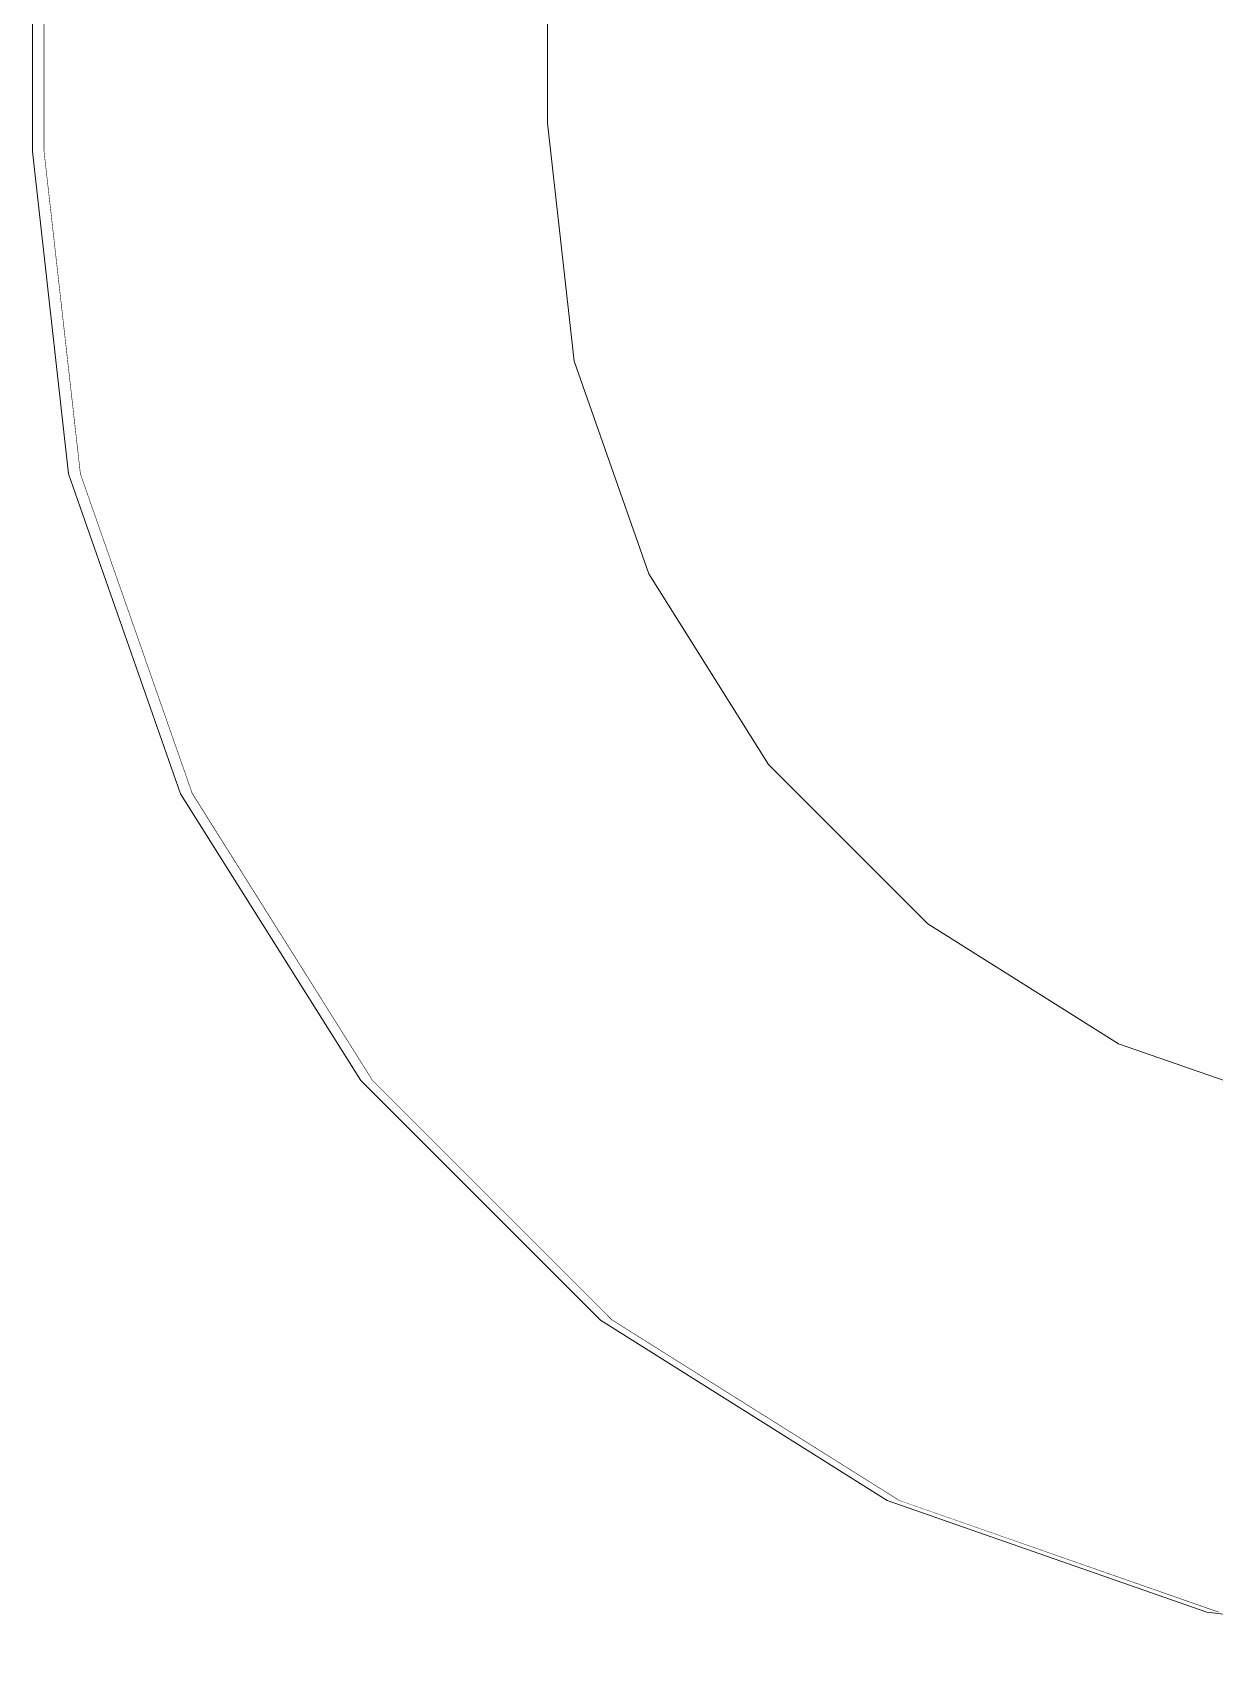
# Model space of a CAD drawing. Header units: millimetres. Extents: x -46169 to 135069, y -86316 to 18123.
# Drawn here: x 115689.5 to 115736.4, y -80690.2 to -80626 of the extents above; entities that cross this region are included whole.
import ezdxf

# ---------------------------------------------------------------- set-up
doc = ezdxf.new("R2010")
doc.units = ezdxf.units.MM
doc.header["$MEASUREMENT"] = 0
doc.linetypes.add('Wipeout_Contour', pattern=[1000, 0, -1000])
doc.layers.add('New_A-35-M_FFE_Sanitary', color=7, linetype='Continuous')
doc.layers.add('New_A-35-M_FFE_Sanitary_Pen_No__74', color=7, linetype='Continuous', lineweight=20, true_color=0x606060)

# ---------------------------------------------------------------- blocks, each defined once
blk = doc.blocks.new('Section Elem_150_3', base_point=(188935.419, -81480.184))
at = {"color": 254, "linetype": 'Wipeout_Contour', "lineweight": 0, "ltscale": 563491.868527}
blk.add_wipeout([(115689.941, -80129.623), (115689.941, -80630.746), (115690.062, -80630.739), (115690.062, -80129.63)], dxfattribs=at).dxf.layer = 'New_A-35-M_FFE_Sanitary'
at = {"color": 254, "linetype": 'Wipeout_Contour', "lineweight": 0, "ltscale": 563492.759608}
blk.add_wipeout([(115690.062, -80129.63), (115690.062, -80630.739), (115690.483, -80630.715), (115690.483, -80129.653)], dxfattribs=at).dxf.layer = 'New_A-35-M_FFE_Sanitary'
at = {"color": 254, "linetype": 'Wipeout_Contour', "lineweight": 0, "ltscale": 563494.615444}
blk.add_wipeout([(115690.483, -80129.653), (115690.483, -80630.715), (115691.192, -80630.676), (115691.192, -80129.693)], dxfattribs=at).dxf.layer = 'New_A-35-M_FFE_Sanitary'
at = {"color": 254, "linetype": 'Wipeout_Contour', "lineweight": 0, "ltscale": 563497.379651}
blk.add_wipeout([(115691.192, -80129.693), (115691.192, -80630.676), (115692.166, -80630.621), (115692.166, -80129.748)], dxfattribs=at).dxf.layer = 'New_A-35-M_FFE_Sanitary'
at = {"color": 254, "linetype": 'Wipeout_Contour', "lineweight": 0, "ltscale": 563500.968243}
blk.add_wipeout([(115692.166, -80630.621), (115693.377, -80630.553), (115693.377, -80129.816), (115692.166, -80129.748)], dxfattribs=at).dxf.layer = 'New_A-35-M_FFE_Sanitary'
at = {"color": 254, "linetype": 'Wipeout_Contour', "lineweight": 0, "ltscale": 564080.72079}
blk.add_wipeout([(115689.941, -80630.746), (115691.383, -80643.549), (115691.502, -80643.522), (115690.062, -80630.739)], dxfattribs=at).dxf.layer = 'New_A-35-M_FFE_Sanitary'
at = {"color": 254, "linetype": 'Wipeout_Contour', "lineweight": 0, "ltscale": 563505.272198}
blk.add_wipeout([(115693.377, -80129.816), (115693.377, -80630.553), (115694.787, -80630.474), (115694.787, -80129.895)], dxfattribs=at).dxf.layer = 'New_A-35-M_FFE_Sanitary'
at = {"color": 254, "linetype": 'Wipeout_Contour', "lineweight": 0, "ltscale": 564081.511176}
blk.add_wipeout([(115690.062, -80630.739), (115691.502, -80643.522), (115691.916, -80643.428), (115690.483, -80630.715)], dxfattribs=at).dxf.layer = 'New_A-35-M_FFE_Sanitary'
at = {"layer": 'New_A-35-M_FFE_Sanitary_Pen_No__74', "linetype": 'Continuous'}
blk.add_line((115689.941, -80129.623), (115689.941, -80630.746), dxfattribs=at)
at = {"color": 254, "linetype": 'Wipeout_Contour', "lineweight": 0, "ltscale": 563510.160742}
blk.add_wipeout([(115694.787, -80129.895), (115694.787, -80630.474), (115696.353, -80630.386), (115696.353, -80129.983)], dxfattribs=at).dxf.layer = 'New_A-35-M_FFE_Sanitary'
at = {"color": 254, "linetype": 'Wipeout_Contour', "lineweight": 0, "ltscale": 564083.162956}
blk.add_wipeout([(115690.483, -80630.715), (115691.916, -80643.428), (115692.611, -80643.269), (115691.192, -80630.676)], dxfattribs=at).dxf.layer = 'New_A-35-M_FFE_Sanitary'
at = {"color": 254, "linetype": 'Wipeout_Contour', "lineweight": 0, "ltscale": 563515.485347}
blk.add_wipeout([(115696.353, -80129.983), (115696.353, -80630.386), (115698.029, -80630.292), (115698.029, -80130.077)], dxfattribs=at).dxf.layer = 'New_A-35-M_FFE_Sanitary'
at = {"color": 254, "linetype": 'Wipeout_Contour', "lineweight": 0, "ltscale": 564085.625633}
blk.add_wipeout([(115691.192, -80630.676), (115692.611, -80643.269), (115693.567, -80643.051), (115692.166, -80630.621)], dxfattribs=at).dxf.layer = 'New_A-35-M_FFE_Sanitary'
at = {"color": 254, "linetype": 'Wipeout_Contour', "lineweight": 0, "ltscale": 563521.084232}
blk.add_wipeout([(115698.029, -80130.077), (115698.029, -80630.292), (115699.762, -80630.194), (115699.762, -80130.175)], dxfattribs=at).dxf.layer = 'New_A-35-M_FFE_Sanitary'
at = {"color": 254, "linetype": 'Wipeout_Contour', "lineweight": 0, "ltscale": 564088.824198}
blk.add_wipeout([(115692.166, -80630.621), (115693.567, -80643.051), (115694.755, -80642.779), (115693.377, -80630.553)], dxfattribs=at).dxf.layer = 'New_A-35-M_FFE_Sanitary'
at = {"color": 254, "linetype": 'Wipeout_Contour', "lineweight": 0, "ltscale": 564119.501283}
blk.add_wipeout([(115691.383, -80643.549), (115695.825, -80656.244), (115695.935, -80656.191), (115691.502, -80643.522)], dxfattribs=at).dxf.layer = 'New_A-35-M_FFE_Sanitary'
at = {"color": 254, "linetype": 'Wipeout_Contour', "lineweight": 0, "ltscale": 563526.787283}
blk.add_wipeout([(115699.762, -80130.175), (115699.762, -80630.194), (115701.501, -80630.097), (115701.501, -80130.272)], dxfattribs=at).dxf.layer = 'New_A-35-M_FFE_Sanitary'
at = {"color": 254, "linetype": 'Wipeout_Contour', "lineweight": 0, "ltscale": 564092.661349}
blk.add_wipeout([(115693.377, -80630.553), (115694.755, -80642.779), (115696.138, -80642.464), (115694.787, -80630.474)], dxfattribs=at).dxf.layer = 'New_A-35-M_FFE_Sanitary'
at = {"color": 254, "linetype": 'Wipeout_Contour', "lineweight": 0, "ltscale": 564120.129938}
blk.add_wipeout([(115691.502, -80643.522), (115695.935, -80656.191), (115696.317, -80656.007), (115691.916, -80643.428)], dxfattribs=at).dxf.layer = 'New_A-35-M_FFE_Sanitary'
at = {"layer": 'New_A-35-M_FFE_Sanitary_Pen_No__74', "linetype": 'Continuous'}
blk.add_line((115689.941, -80630.746), (115691.383, -80643.549), dxfattribs=at)
at = {"color": 254, "linetype": 'Wipeout_Contour', "lineweight": 0, "ltscale": 563532.421213}
blk.add_wipeout([(115701.501, -80130.272), (115701.501, -80630.097), (115703.193, -80630.002), (115703.193, -80130.367)], dxfattribs=at).dxf.layer = 'New_A-35-M_FFE_Sanitary'
at = {"color": 254, "linetype": 'Wipeout_Contour', "lineweight": 0, "ltscale": 564097.020431}
blk.add_wipeout([(115694.787, -80630.474), (115696.138, -80642.464), (115697.675, -80642.113), (115696.353, -80630.386)], dxfattribs=at).dxf.layer = 'New_A-35-M_FFE_Sanitary'
at = {"color": 254, "linetype": 'Wipeout_Contour', "lineweight": 0, "ltscale": 564121.446988}
blk.add_wipeout([(115691.916, -80643.428), (115696.317, -80656.007), (115696.96, -80655.697), (115692.611, -80643.269)], dxfattribs=at).dxf.layer = 'New_A-35-M_FFE_Sanitary'
at = {"color": 254, "linetype": 'Wipeout_Contour', "lineweight": 0, "ltscale": 563537.814837}
blk.add_wipeout([(115703.193, -80130.367), (115703.193, -80630.002), (115704.785, -80629.912), (115704.785, -80130.457)], dxfattribs=at).dxf.layer = 'New_A-35-M_FFE_Sanitary'
at = {"color": 254, "linetype": 'Wipeout_Contour', "lineweight": 0, "ltscale": 564101.768961}
blk.add_wipeout([(115696.353, -80630.386), (115697.675, -80642.113), (115699.319, -80641.737), (115698.029, -80630.292)], dxfattribs=at).dxf.layer = 'New_A-35-M_FFE_Sanitary'
at = {"color": 254, "linetype": 'Wipeout_Contour', "lineweight": 0, "ltscale": 564123.412243}
blk.add_wipeout([(115692.611, -80643.269), (115696.96, -80655.697), (115697.844, -80655.272), (115693.567, -80643.051)], dxfattribs=at).dxf.layer = 'New_A-35-M_FFE_Sanitary'
at = {"color": 254, "linetype": 'Wipeout_Contour', "lineweight": 0, "ltscale": 564166.02683}
blk.add_wipeout([(115695.825, -80656.244), (115702.981, -80667.632), (115703.076, -80667.556), (115695.935, -80656.191)], dxfattribs=at).dxf.layer = 'New_A-35-M_FFE_Sanitary'
at = {"color": 254, "linetype": 'Wipeout_Contour', "lineweight": 0, "ltscale": 563542.804269}
blk.add_wipeout([(115704.785, -80130.457), (115704.785, -80629.912), (115706.231, -80629.831), (115706.231, -80130.538)], dxfattribs=at).dxf.layer = 'New_A-35-M_FFE_Sanitary'
at = {"color": 254, "linetype": 'Wipeout_Contour', "lineweight": 0, "ltscale": 564106.762648}
blk.add_wipeout([(115698.029, -80630.292), (115699.319, -80641.737), (115701.02, -80641.349), (115699.762, -80630.194)], dxfattribs=at).dxf.layer = 'New_A-35-M_FFE_Sanitary'
at = {"color": 254, "linetype": 'Wipeout_Contour', "lineweight": 0, "ltscale": 564125.96585}
blk.add_wipeout([(115693.567, -80643.051), (115697.844, -80655.272), (115698.941, -80654.743), (115694.755, -80642.779)], dxfattribs=at).dxf.layer = 'New_A-35-M_FFE_Sanitary'
at = {"color": 254, "linetype": 'Wipeout_Contour', "lineweight": 0, "ltscale": 564166.44317}
blk.add_wipeout([(115695.935, -80656.191), (115703.076, -80667.556), (115703.408, -80667.291), (115696.317, -80656.007)], dxfattribs=at).dxf.layer = 'New_A-35-M_FFE_Sanitary'
at = {"color": 254, "linetype": 'Wipeout_Contour', "lineweight": 0, "ltscale": 563547.237899}
blk.add_wipeout([(115706.231, -80130.538), (115706.231, -80629.831), (115707.485, -80629.761), (115707.485, -80130.608)], dxfattribs=at).dxf.layer = 'New_A-35-M_FFE_Sanitary'
at = {"color": 254, "linetype": 'Wipeout_Contour', "lineweight": 0, "ltscale": 564111.849772}
blk.add_wipeout([(115699.762, -80630.194), (115701.02, -80641.349), (115702.726, -80640.96), (115701.501, -80630.097)], dxfattribs=at).dxf.layer = 'New_A-35-M_FFE_Sanitary'
at = {"color": 254, "linetype": 'Wipeout_Contour', "lineweight": 0, "ltscale": 564129.030107}
blk.add_wipeout([(115694.755, -80642.779), (115698.941, -80654.743), (115700.22, -80654.127), (115696.138, -80642.464)], dxfattribs=at).dxf.layer = 'New_A-35-M_FFE_Sanitary'
at = {"color": 254, "linetype": 'Wipeout_Contour', "lineweight": 0, "ltscale": 564167.318569}
blk.add_wipeout([(115696.317, -80656.007), (115703.408, -80667.291), (115703.965, -80666.846), (115696.96, -80655.697)], dxfattribs=at).dxf.layer = 'New_A-35-M_FFE_Sanitary'
at = {"color": 254, "linetype": 'Wipeout_Contour', "lineweight": 0, "ltscale": 563550.981009}
blk.add_wipeout([(115707.485, -80130.608), (115707.485, -80629.761), (115708.51, -80629.703), (115708.51, -80130.666)], dxfattribs=at).dxf.layer = 'New_A-35-M_FFE_Sanitary'
at = {"color": 254, "linetype": 'Wipeout_Contour', "lineweight": 0, "ltscale": 564116.875792}
blk.add_wipeout([(115701.501, -80630.097), (115702.726, -80640.96), (115704.385, -80640.581), (115703.193, -80630.002)], dxfattribs=at).dxf.layer = 'New_A-35-M_FFE_Sanitary'
at = {"color": 254, "linetype": 'Wipeout_Contour', "lineweight": 0, "ltscale": 564132.511832}
blk.add_wipeout([(115696.138, -80642.464), (115700.22, -80654.127), (115701.64, -80653.443), (115697.675, -80642.113)], dxfattribs=at).dxf.layer = 'New_A-35-M_FFE_Sanitary'
at = {"color": 254, "linetype": 'Wipeout_Contour', "lineweight": 0, "ltscale": 564168.626303}
blk.add_wipeout([(115696.96, -80655.697), (115703.965, -80666.846), (115704.732, -80666.235), (115697.844, -80655.272)], dxfattribs=at).dxf.layer = 'New_A-35-M_FFE_Sanitary'
at = {"color": 254, "linetype": 'Wipeout_Contour', "lineweight": 0, "ltscale": 564217.221049}
blk.add_wipeout([(115702.981, -80667.632), (115712.491, -80677.143), (115712.567, -80677.047), (115703.076, -80667.556)], dxfattribs=at).dxf.layer = 'New_A-35-M_FFE_Sanitary'
at = {"layer": 'New_A-35-M_FFE_Sanitary_Pen_No__74', "linetype": 'Continuous'}
blk.add_line((115691.383, -80643.549), (115695.825, -80656.244), dxfattribs=at)
at = {"color": 254, "linetype": 'Wipeout_Contour', "lineweight": 0, "ltscale": 563553.919858}
blk.add_wipeout([(115708.51, -80130.666), (115708.51, -80629.703), (115709.274, -80629.66), (115709.274, -80130.709)], dxfattribs=at).dxf.layer = 'New_A-35-M_FFE_Sanitary'
at = {"color": 254, "linetype": 'Wipeout_Contour', "lineweight": 0, "ltscale": 564121.688037}
blk.add_wipeout([(115703.193, -80630.002), (115704.385, -80640.581), (115705.948, -80640.225), (115704.785, -80629.912)], dxfattribs=at).dxf.layer = 'New_A-35-M_FFE_Sanitary'
at = {"color": 254, "linetype": 'Wipeout_Contour', "lineweight": 0, "ltscale": 564136.305188}
blk.add_wipeout([(115697.675, -80642.113), (115701.64, -80653.443), (115703.159, -80652.711), (115699.319, -80641.737)], dxfattribs=at).dxf.layer = 'New_A-35-M_FFE_Sanitary'
at = {"color": 254, "linetype": 'Wipeout_Contour', "lineweight": 0, "ltscale": 564170.326527}
blk.add_wipeout([(115697.844, -80655.272), (115704.732, -80666.235), (115705.685, -80665.475), (115698.941, -80654.743)], dxfattribs=at).dxf.layer = 'New_A-35-M_FFE_Sanitary'
at = {"color": 254, "linetype": 'Wipeout_Contour', "lineweight": 0, "ltscale": 564217.403906}
blk.add_wipeout([(115703.076, -80667.556), (115712.567, -80677.047), (115712.831, -80676.715), (115703.408, -80667.291)], dxfattribs=at).dxf.layer = 'New_A-35-M_FFE_Sanitary'
at = {"color": 254, "linetype": 'Wipeout_Contour', "lineweight": 0, "ltscale": 563555.965144}
blk.add_wipeout([(115709.274, -80130.709), (115709.274, -80629.66), (115709.755, -80629.633), (115709.755, -80130.736)], dxfattribs=at).dxf.layer = 'New_A-35-M_FFE_Sanitary'
at = {"color": 254, "linetype": 'Wipeout_Contour', "lineweight": 0, "ltscale": 564126.140345}
blk.add_wipeout([(115704.785, -80629.912), (115705.948, -80640.225), (115707.366, -80639.901), (115706.231, -80629.831)], dxfattribs=at).dxf.layer = 'New_A-35-M_FFE_Sanitary'
at = {"color": 254, "linetype": 'Wipeout_Contour', "lineweight": 0, "ltscale": 564140.294906}
blk.add_wipeout([(115699.319, -80641.737), (115703.159, -80652.711), (115704.731, -80651.954), (115701.02, -80641.349)], dxfattribs=at).dxf.layer = 'New_A-35-M_FFE_Sanitary'
at = {"color": 254, "linetype": 'Wipeout_Contour', "lineweight": 0, "ltscale": 564172.367498}
blk.add_wipeout([(115698.941, -80654.743), (115705.685, -80665.475), (115706.794, -80664.59), (115700.22, -80654.127)], dxfattribs=at).dxf.layer = 'New_A-35-M_FFE_Sanitary'
at = {"color": 254, "linetype": 'Wipeout_Contour', "lineweight": 0, "ltscale": 564217.793582}
blk.add_wipeout([(115703.408, -80667.291), (115712.831, -80676.715), (115713.276, -80676.157), (115703.965, -80666.846)], dxfattribs=at).dxf.layer = 'New_A-35-M_FFE_Sanitary'
at = {"color": 254, "linetype": 'Wipeout_Contour', "lineweight": 0, "ltscale": 564270.515947}
blk.add_wipeout([(115712.491, -80677.143), (115723.879, -80684.298), (115723.932, -80684.188), (115712.567, -80677.047)], dxfattribs=at).dxf.layer = 'New_A-35-M_FFE_Sanitary'
at = {"color": 254, "linetype": 'Wipeout_Contour', "lineweight": 0, "ltscale": 563557.054718}
blk.add_wipeout([(115709.755, -80130.736), (115709.755, -80629.633), (115709.937, -80629.623), (115709.937, -80130.746)], dxfattribs=at).dxf.layer = 'New_A-35-M_FFE_Sanitary'
at = {"color": 254, "linetype": 'Wipeout_Contour', "lineweight": 0, "ltscale": 564130.097504}
blk.add_wipeout([(115706.231, -80629.831), (115707.366, -80639.901), (115708.596, -80639.62), (115707.485, -80629.761)], dxfattribs=at).dxf.layer = 'New_A-35-M_FFE_Sanitary'
at = {"color": 254, "linetype": 'Wipeout_Contour', "lineweight": 0, "ltscale": 564144.359784}
blk.add_wipeout([(115701.02, -80641.349), (115704.731, -80651.954), (115706.307, -80651.195), (115702.726, -80640.96)], dxfattribs=at).dxf.layer = 'New_A-35-M_FFE_Sanitary'
at = {"color": 254, "linetype": 'Wipeout_Contour', "lineweight": 0, "ltscale": 564174.68714}
blk.add_wipeout([(115700.22, -80654.127), (115706.794, -80664.59), (115708.026, -80663.607), (115701.64, -80653.443)], dxfattribs=at).dxf.layer = 'New_A-35-M_FFE_Sanitary'
at = {"color": 254, "linetype": 'Wipeout_Contour', "lineweight": 0, "ltscale": 564218.378123}
blk.add_wipeout([(115703.965, -80666.846), (115713.276, -80676.157), (115713.887, -80675.39), (115704.732, -80666.235)], dxfattribs=at).dxf.layer = 'New_A-35-M_FFE_Sanitary'
at = {"color": 254, "linetype": 'Wipeout_Contour', "lineweight": 0, "ltscale": 564270.455821}
blk.add_wipeout([(115712.567, -80677.047), (115723.932, -80684.188), (115724.116, -80683.805), (115712.831, -80676.715)], dxfattribs=at).dxf.layer = 'New_A-35-M_FFE_Sanitary'
at = {"color": 254, "linetype": 'Wipeout_Contour', "lineweight": 0, "ltscale": 564133.439372}
blk.add_wipeout([(115707.485, -80629.761), (115708.596, -80639.62), (115709.602, -80639.391), (115708.51, -80629.703)], dxfattribs=at).dxf.layer = 'New_A-35-M_FFE_Sanitary'
at = {"color": 254, "linetype": 'Wipeout_Contour', "lineweight": 0, "ltscale": 564148.376371}
blk.add_wipeout([(115702.726, -80640.96), (115706.307, -80651.195), (115707.841, -80650.457), (115704.385, -80640.581)], dxfattribs=at).dxf.layer = 'New_A-35-M_FFE_Sanitary'
at = {"color": 254, "linetype": 'Wipeout_Contour', "lineweight": 0, "ltscale": 564177.214943}
blk.add_wipeout([(115701.64, -80653.443), (115708.026, -80663.607), (115709.345, -80662.555), (115703.159, -80652.711)], dxfattribs=at).dxf.layer = 'New_A-35-M_FFE_Sanitary'
at = {"color": 254, "linetype": 'Wipeout_Contour', "lineweight": 0, "ltscale": 564219.13967}
blk.add_wipeout([(115705.685, -80665.475), (115704.732, -80666.235), (115713.887, -80675.39), (115714.647, -80674.437)], dxfattribs=at).dxf.layer = 'New_A-35-M_FFE_Sanitary'
at = {"color": 254, "linetype": 'Wipeout_Contour', "lineweight": 0, "ltscale": 564270.339991}
blk.add_wipeout([(115712.831, -80676.715), (115724.116, -80683.805), (115724.425, -80683.162), (115713.276, -80676.157)], dxfattribs=at).dxf.layer = 'New_A-35-M_FFE_Sanitary'
at = {"color": 254, "linetype": 'Wipeout_Contour', "lineweight": 0, "ltscale": 564323.238889}
blk.add_wipeout([(115723.879, -80684.298), (115736.574, -80688.74), (115736.601, -80688.621), (115723.932, -80684.188)], dxfattribs=at).dxf.layer = 'New_A-35-M_FFE_Sanitary'
at = {"color": 254, "linetype": 'Wipeout_Contour', "lineweight": 0, "ltscale": 564136.064535}
blk.add_wipeout([(115708.51, -80629.703), (115709.602, -80639.391), (115710.351, -80639.22), (115709.274, -80629.66)], dxfattribs=at).dxf.layer = 'New_A-35-M_FFE_Sanitary'
at = {"color": 254, "linetype": 'Wipeout_Contour', "lineweight": 0, "ltscale": 564152.222722}
blk.add_wipeout([(115704.385, -80640.581), (115707.841, -80650.457), (115709.285, -80649.761), (115705.948, -80640.225)], dxfattribs=at).dxf.layer = 'New_A-35-M_FFE_Sanitary'
at = {"color": 254, "linetype": 'Wipeout_Contour', "lineweight": 0, "ltscale": 564179.874102}
blk.add_wipeout([(115703.159, -80652.711), (115709.345, -80662.555), (115710.709, -80661.468), (115704.731, -80651.954)], dxfattribs=at).dxf.layer = 'New_A-35-M_FFE_Sanitary'
at = {"color": 254, "linetype": 'Wipeout_Contour', "lineweight": 0, "ltscale": 564220.055009}
blk.add_wipeout([(115705.685, -80665.475), (115714.647, -80674.437), (115715.531, -80673.327), (115706.794, -80664.59)], dxfattribs=at).dxf.layer = 'New_A-35-M_FFE_Sanitary'
at = {"color": 254, "linetype": 'Wipeout_Contour', "lineweight": 0, "ltscale": 564270.171858}
blk.add_wipeout([(115713.276, -80676.157), (115724.425, -80683.162), (115724.85, -80682.278), (115713.887, -80675.39)], dxfattribs=at).dxf.layer = 'New_A-35-M_FFE_Sanitary'
at = {"color": 254, "linetype": 'Wipeout_Contour', "lineweight": 0, "ltscale": 564322.938489}
blk.add_wipeout([(115723.932, -80684.188), (115736.601, -80688.621), (115736.695, -80688.207), (115724.116, -80683.805)], dxfattribs=at).dxf.layer = 'New_A-35-M_FFE_Sanitary'
at = {"layer": 'New_A-35-M_FFE_Sanitary_Pen_No__74', "linetype": 'Continuous'}
blk.add_line((115695.825, -80656.244), (115702.981, -80667.632), dxfattribs=at)
at = {"color": 254, "linetype": 'Wipeout_Contour', "lineweight": 0, "ltscale": 564137.893438}
blk.add_wipeout([(115709.274, -80629.66), (115710.351, -80639.22), (115710.823, -80639.112), (115709.755, -80629.633)], dxfattribs=at).dxf.layer = 'New_A-35-M_FFE_Sanitary'
at = {"color": 254, "linetype": 'Wipeout_Contour', "lineweight": 0, "ltscale": 564155.782094}
blk.add_wipeout([(115705.948, -80640.225), (115709.285, -80649.761), (115710.595, -80649.13), (115707.366, -80639.901)], dxfattribs=at).dxf.layer = 'New_A-35-M_FFE_Sanitary'
at = {"color": 254, "linetype": 'Wipeout_Contour', "lineweight": 0, "ltscale": 564182.583854}
blk.add_wipeout([(115704.731, -80651.954), (115710.709, -80661.468), (115712.077, -80660.377), (115706.307, -80651.195)], dxfattribs=at).dxf.layer = 'New_A-35-M_FFE_Sanitary'
at = {"color": 254, "linetype": 'Wipeout_Contour', "lineweight": 0, "ltscale": 564221.096278}
blk.add_wipeout([(115706.794, -80664.59), (115715.531, -80673.327), (115716.514, -80672.095), (115708.026, -80663.607)], dxfattribs=at).dxf.layer = 'New_A-35-M_FFE_Sanitary'
at = {"color": 254, "linetype": 'Wipeout_Contour', "lineweight": 0, "ltscale": 564269.956434}
blk.add_wipeout([(115714.647, -80674.437), (115713.887, -80675.39), (115724.85, -80682.278), (115725.379, -80681.18)], dxfattribs=at).dxf.layer = 'New_A-35-M_FFE_Sanitary'
at = {"color": 254, "linetype": 'Wipeout_Contour', "lineweight": 0, "ltscale": 564322.32276}
blk.add_wipeout([(115724.116, -80683.805), (115736.695, -80688.207), (115736.853, -80687.511), (115724.425, -80683.162)], dxfattribs=at).dxf.layer = 'New_A-35-M_FFE_Sanitary'
at = {"color": 254, "linetype": 'Wipeout_Contour', "lineweight": 0, "ltscale": 564138.870895}
blk.add_wipeout([(115709.755, -80629.633), (115710.823, -80639.112), (115711.002, -80639.072), (115709.937, -80629.623)], dxfattribs=at).dxf.layer = 'New_A-35-M_FFE_Sanitary'
at = {"color": 254, "linetype": 'Wipeout_Contour', "lineweight": 0, "ltscale": 564158.946499}
blk.add_wipeout([(115707.366, -80639.901), (115710.595, -80649.13), (115711.732, -80648.583), (115708.596, -80639.62)], dxfattribs=at).dxf.layer = 'New_A-35-M_FFE_Sanitary'
at = {"color": 254, "linetype": 'Wipeout_Contour', "lineweight": 0, "ltscale": 564185.261933}
blk.add_wipeout([(115706.307, -80651.195), (115712.077, -80660.377), (115713.407, -80659.316), (115707.841, -80650.457)], dxfattribs=at).dxf.layer = 'New_A-35-M_FFE_Sanitary'
at = {"color": 254, "linetype": 'Wipeout_Contour', "lineweight": 0, "ltscale": 564222.231818}
blk.add_wipeout([(115708.026, -80663.607), (115716.514, -80672.095), (115717.566, -80670.776), (115709.345, -80662.555)], dxfattribs=at).dxf.layer = 'New_A-35-M_FFE_Sanitary'
at = {"color": 254, "linetype": 'Wipeout_Contour', "lineweight": 0, "ltscale": 564269.700189}
blk.add_wipeout([(115714.647, -80674.437), (115725.379, -80681.18), (115725.994, -80679.902), (115715.531, -80673.327)], dxfattribs=at).dxf.layer = 'New_A-35-M_FFE_Sanitary'
at = {"color": 254, "linetype": 'Wipeout_Contour', "lineweight": 0, "ltscale": 564321.410265}
blk.add_wipeout([(115724.425, -80683.162), (115736.853, -80687.511), (115737.071, -80686.555), (115724.85, -80682.278)], dxfattribs=at).dxf.layer = 'New_A-35-M_FFE_Sanitary'
at = {"layer": 'New_A-35-M_FFE_Sanitary_Pen_No__74', "linetype": 'Continuous'}
blk.add_line((115709.937, -80130.746), (115709.937, -80629.623), dxfattribs=at)
at = {"color": 254, "linetype": 'Wipeout_Contour', "lineweight": 0, "ltscale": 564161.619977}
blk.add_wipeout([(115708.596, -80639.62), (115711.732, -80648.583), (115712.661, -80648.136), (115709.602, -80639.391)], dxfattribs=at).dxf.layer = 'New_A-35-M_FFE_Sanitary'
at = {"color": 254, "linetype": 'Wipeout_Contour', "lineweight": 0, "ltscale": 564187.827072}
blk.add_wipeout([(115707.841, -80650.457), (115713.407, -80659.316), (115714.66, -80658.316), (115709.285, -80649.761)], dxfattribs=at).dxf.layer = 'New_A-35-M_FFE_Sanitary'
at = {"color": 254, "linetype": 'Wipeout_Contour', "lineweight": 0, "ltscale": 564223.427132}
blk.add_wipeout([(115709.345, -80662.555), (115717.566, -80670.776), (115718.653, -80669.412), (115710.709, -80661.468)], dxfattribs=at).dxf.layer = 'New_A-35-M_FFE_Sanitary'
at = {"color": 254, "linetype": 'Wipeout_Contour', "lineweight": 0, "ltscale": 564269.41086}
blk.add_wipeout([(115715.531, -80673.327), (115725.994, -80679.902), (115726.678, -80678.481), (115716.514, -80672.095)], dxfattribs=at).dxf.layer = 'New_A-35-M_FFE_Sanitary'
at = {"color": 254, "linetype": 'Wipeout_Contour', "lineweight": 0, "ltscale": 564320.228613}
blk.add_wipeout([(115725.379, -80681.18), (115724.85, -80682.278), (115737.071, -80686.555), (115737.342, -80685.367)], dxfattribs=at).dxf.layer = 'New_A-35-M_FFE_Sanitary'
at = {"color": 254, "linetype": 'Wipeout_Contour', "lineweight": 0, "ltscale": 564163.721503}
blk.add_wipeout([(115709.602, -80639.391), (115712.661, -80648.136), (115713.354, -80647.802), (115710.351, -80639.22)], dxfattribs=at).dxf.layer = 'New_A-35-M_FFE_Sanitary'
at = {"color": 254, "linetype": 'Wipeout_Contour', "lineweight": 0, "ltscale": 564190.201468}
blk.add_wipeout([(115709.285, -80649.761), (115714.66, -80658.316), (115715.798, -80657.41), (115710.595, -80649.13)], dxfattribs=at).dxf.layer = 'New_A-35-M_FFE_Sanitary'
at = {"color": 254, "linetype": 'Wipeout_Contour', "lineweight": 0, "ltscale": 564224.645945}
blk.add_wipeout([(115710.709, -80661.468), (115718.653, -80669.412), (115719.744, -80668.044), (115712.077, -80660.377)], dxfattribs=at).dxf.layer = 'New_A-35-M_FFE_Sanitary'
at = {"color": 254, "linetype": 'Wipeout_Contour', "lineweight": 0, "ltscale": 564269.097219}
blk.add_wipeout([(115716.514, -80672.095), (115726.678, -80678.481), (115727.41, -80676.962), (115717.566, -80670.776)], dxfattribs=at).dxf.layer = 'New_A-35-M_FFE_Sanitary'
at = {"color": 254, "linetype": 'Wipeout_Contour', "lineweight": 0, "ltscale": 564318.813623}
blk.add_wipeout([(115725.379, -80681.18), (115737.342, -80685.367), (115737.658, -80683.983), (115725.994, -80679.902)], dxfattribs=at).dxf.layer = 'New_A-35-M_FFE_Sanitary'
at = {"color": 254, "linetype": 'Wipeout_Contour', "lineweight": 0, "ltscale": 564165.187442}
blk.add_wipeout([(115710.351, -80639.22), (115713.354, -80647.802), (115713.79, -80647.592), (115710.823, -80639.112)], dxfattribs=at).dxf.layer = 'New_A-35-M_FFE_Sanitary'
at = {"color": 254, "linetype": 'Wipeout_Contour', "lineweight": 0, "ltscale": 564192.313141}
blk.add_wipeout([(115710.595, -80649.13), (115715.798, -80657.41), (115716.784, -80656.623), (115711.732, -80648.583)], dxfattribs=at).dxf.layer = 'New_A-35-M_FFE_Sanitary'
at = {"color": 254, "linetype": 'Wipeout_Contour', "lineweight": 0, "ltscale": 564225.851296}
blk.add_wipeout([(115712.077, -80660.377), (115719.744, -80668.044), (115720.806, -80666.714), (115713.407, -80659.316)], dxfattribs=at).dxf.layer = 'New_A-35-M_FFE_Sanitary'
at = {"color": 254, "linetype": 'Wipeout_Contour', "lineweight": 0, "ltscale": 564268.768807}
blk.add_wipeout([(115717.566, -80670.776), (115727.41, -80676.962), (115728.167, -80675.39), (115718.653, -80669.412)], dxfattribs=at).dxf.layer = 'New_A-35-M_FFE_Sanitary'
at = {"color": 254, "linetype": 'Wipeout_Contour', "lineweight": 0, "ltscale": 564317.208231}
blk.add_wipeout([(115725.994, -80679.902), (115737.658, -80683.983), (115738.008, -80682.446), (115726.678, -80678.481)], dxfattribs=at).dxf.layer = 'New_A-35-M_FFE_Sanitary'
at = {"layer": 'New_A-35-M_FFE_Sanitary_Pen_No__74', "linetype": 'Continuous'}
for p, q in [((115702.981, -80667.632), (115712.491, -80677.143)), ((115712.491, -80677.143), (115723.879, -80684.298)), ((115723.879, -80684.298), (115736.574, -80688.74))]:
    blk.add_line(p, q, dxfattribs=at)
at = {"color": 254, "linetype": 'Wipeout_Contour', "lineweight": 0, "ltscale": 564165.973466}
blk.add_wipeout([(115710.823, -80639.112), (115713.79, -80647.592), (115713.956, -80647.513), (115711.002, -80639.072)], dxfattribs=at).dxf.layer = 'New_A-35-M_FFE_Sanitary'
at = {"color": 254, "linetype": 'Wipeout_Contour', "lineweight": 0, "ltscale": 564194.098112}
blk.add_wipeout([(115711.732, -80648.583), (115716.784, -80656.623), (115717.591, -80655.98), (115712.661, -80648.136)], dxfattribs=at).dxf.layer = 'New_A-35-M_FFE_Sanitary'
at = {"color": 254, "linetype": 'Wipeout_Contour', "lineweight": 0, "ltscale": 564227.006672}
blk.add_wipeout([(115713.407, -80659.316), (115720.806, -80666.714), (115721.805, -80665.461), (115714.66, -80658.316)], dxfattribs=at).dxf.layer = 'New_A-35-M_FFE_Sanitary'
at = {"color": 254, "linetype": 'Wipeout_Contour', "lineweight": 0, "ltscale": 564268.435646}
blk.add_wipeout([(115718.653, -80669.412), (115728.167, -80675.39), (115728.926, -80673.814), (115719.744, -80668.044)], dxfattribs=at).dxf.layer = 'New_A-35-M_FFE_Sanitary'
at = {"color": 254, "linetype": 'Wipeout_Contour', "lineweight": 0, "ltscale": 564315.461194}
blk.add_wipeout([(115726.678, -80678.481), (115738.008, -80682.446), (115738.384, -80680.802), (115727.41, -80676.962)], dxfattribs=at).dxf.layer = 'New_A-35-M_FFE_Sanitary'
at = {"layer": 'New_A-35-M_FFE_Sanitary_Pen_No__74', "linetype": 'Continuous'}
blk.add_line((115709.937, -80629.623), (115711.002, -80639.072), dxfattribs=at)
at = {"color": 254, "linetype": 'Wipeout_Contour', "lineweight": 0, "ltscale": 564195.502324}
blk.add_wipeout([(115712.661, -80648.136), (115717.591, -80655.98), (115718.192, -80655.501), (115713.354, -80647.802)], dxfattribs=at).dxf.layer = 'New_A-35-M_FFE_Sanitary'
at = {"color": 254, "linetype": 'Wipeout_Contour', "lineweight": 0, "ltscale": 564228.077105}
blk.add_wipeout([(115714.66, -80658.316), (115721.805, -80665.461), (115722.712, -80664.324), (115715.798, -80657.41)], dxfattribs=at).dxf.layer = 'New_A-35-M_FFE_Sanitary'
at = {"color": 254, "linetype": 'Wipeout_Contour', "lineweight": 0, "ltscale": 564268.107935}
blk.add_wipeout([(115719.744, -80668.044), (115728.926, -80673.814), (115729.664, -80672.28), (115720.806, -80666.714)], dxfattribs=at).dxf.layer = 'New_A-35-M_FFE_Sanitary'
at = {"color": 254, "linetype": 'Wipeout_Contour', "lineweight": 0, "ltscale": 564313.625603}
blk.add_wipeout([(115727.41, -80676.962), (115738.384, -80680.802), (115738.772, -80679.101), (115728.167, -80675.39)], dxfattribs=at).dxf.layer = 'New_A-35-M_FFE_Sanitary'
at = {"color": 254, "linetype": 'Wipeout_Contour', "lineweight": 0, "ltscale": 564196.483266}
blk.add_wipeout([(115713.354, -80647.802), (115718.192, -80655.501), (115718.57, -80655.2), (115713.79, -80647.592)], dxfattribs=at).dxf.layer = 'New_A-35-M_FFE_Sanitary'
at = {"color": 254, "linetype": 'Wipeout_Contour', "lineweight": 0, "ltscale": 564229.030236}
blk.add_wipeout([(115715.798, -80657.41), (115722.712, -80664.324), (115723.499, -80663.338), (115716.784, -80656.623)], dxfattribs=at).dxf.layer = 'New_A-35-M_FFE_Sanitary'
at = {"color": 254, "linetype": 'Wipeout_Contour', "lineweight": 0, "ltscale": 564267.795742}
blk.add_wipeout([(115720.806, -80666.714), (115729.664, -80672.28), (115730.36, -80670.836), (115721.805, -80665.461)], dxfattribs=at).dxf.layer = 'New_A-35-M_FFE_Sanitary'
at = {"color": 254, "linetype": 'Wipeout_Contour', "lineweight": 0, "ltscale": 564311.757275}
blk.add_wipeout([(115728.167, -80675.39), (115738.772, -80679.101), (115739.161, -80677.395), (115728.926, -80673.814)], dxfattribs=at).dxf.layer = 'New_A-35-M_FFE_Sanitary'
at = {"color": 254, "linetype": 'Wipeout_Contour', "lineweight": 0, "ltscale": 564197.011227}
blk.add_wipeout([(115713.79, -80647.592), (115718.57, -80655.2), (115718.714, -80655.086), (115713.956, -80647.513)], dxfattribs=at).dxf.layer = 'New_A-35-M_FFE_Sanitary'
at = {"color": 254, "linetype": 'Wipeout_Contour', "lineweight": 0, "ltscale": 564229.837277}
blk.add_wipeout([(115716.784, -80656.623), (115723.499, -80663.338), (115724.142, -80662.532), (115717.591, -80655.98)], dxfattribs=at).dxf.layer = 'New_A-35-M_FFE_Sanitary'
at = {"color": 254, "linetype": 'Wipeout_Contour', "lineweight": 0, "ltscale": 564267.508691}
blk.add_wipeout([(115721.805, -80665.461), (115730.36, -80670.836), (115730.991, -80669.526), (115722.712, -80664.324)], dxfattribs=at).dxf.layer = 'New_A-35-M_FFE_Sanitary'
at = {"color": 254, "linetype": 'Wipeout_Contour', "lineweight": 0, "ltscale": 564309.913053}
blk.add_wipeout([(115728.926, -80673.814), (115739.161, -80677.395), (115739.54, -80675.736), (115729.664, -80672.28)], dxfattribs=at).dxf.layer = 'New_A-35-M_FFE_Sanitary'
at = {"layer": 'New_A-35-M_FFE_Sanitary_Pen_No__74', "linetype": 'Continuous'}
blk.add_line((115711.002, -80639.072), (115713.956, -80647.513), dxfattribs=at)
at = {"color": 254, "linetype": 'Wipeout_Contour', "lineweight": 0, "ltscale": 564230.473871}
blk.add_wipeout([(115717.591, -80655.98), (115724.142, -80662.532), (115724.621, -80661.93), (115718.192, -80655.501)], dxfattribs=at).dxf.layer = 'New_A-35-M_FFE_Sanitary'
at = {"color": 254, "linetype": 'Wipeout_Contour', "lineweight": 0, "ltscale": 564267.255663}
blk.add_wipeout([(115722.712, -80664.324), (115730.991, -80669.526), (115731.539, -80668.389), (115723.499, -80663.338)], dxfattribs=at).dxf.layer = 'New_A-35-M_FFE_Sanitary'
at = {"color": 254, "linetype": 'Wipeout_Contour', "lineweight": 0, "ltscale": 564308.14908}
blk.add_wipeout([(115729.664, -80672.28), (115739.54, -80675.736), (115739.897, -80674.173), (115730.36, -80670.836)], dxfattribs=at).dxf.layer = 'New_A-35-M_FFE_Sanitary'
at = {"color": 254, "linetype": 'Wipeout_Contour', "lineweight": 0, "ltscale": 564230.9208}
blk.add_wipeout([(115718.192, -80655.501), (115724.621, -80661.93), (115724.923, -80661.553), (115718.57, -80655.2)], dxfattribs=at).dxf.layer = 'New_A-35-M_FFE_Sanitary'
at = {"color": 254, "linetype": 'Wipeout_Contour', "lineweight": 0, "ltscale": 564267.044518}
blk.add_wipeout([(115723.499, -80663.338), (115731.539, -80668.389), (115731.986, -80667.461), (115724.142, -80662.532)], dxfattribs=at).dxf.layer = 'New_A-35-M_FFE_Sanitary'
at = {"color": 254, "linetype": 'Wipeout_Contour', "lineweight": 0, "ltscale": 564306.519085}
blk.add_wipeout([(115730.36, -80670.836), (115739.897, -80674.173), (115740.22, -80672.756), (115730.991, -80669.526)], dxfattribs=at).dxf.layer = 'New_A-35-M_FFE_Sanitary'
at = {"color": 254, "linetype": 'Wipeout_Contour', "lineweight": 0, "ltscale": 564231.164538}
blk.add_wipeout([(115718.57, -80655.2), (115724.923, -80661.553), (115725.038, -80661.409), (115718.714, -80655.086)], dxfattribs=at).dxf.layer = 'New_A-35-M_FFE_Sanitary'
at = {"color": 254, "linetype": 'Wipeout_Contour', "lineweight": 0, "ltscale": 564266.881828}
blk.add_wipeout([(115724.142, -80662.532), (115731.986, -80667.461), (115732.32, -80666.768), (115724.621, -80661.93)], dxfattribs=at).dxf.layer = 'New_A-35-M_FFE_Sanitary'
at = {"color": 254, "linetype": 'Wipeout_Contour', "lineweight": 0, "ltscale": 564305.072749}
blk.add_wipeout([(115730.991, -80669.526), (115740.22, -80672.756), (115740.502, -80671.526), (115731.539, -80668.389)], dxfattribs=at).dxf.layer = 'New_A-35-M_FFE_Sanitary'
at = {"layer": 'New_A-35-M_FFE_Sanitary_Pen_No__74', "linetype": 'Continuous'}
blk.add_line((115713.956, -80647.513), (115718.714, -80655.086), dxfattribs=at)
at = {"color": 254, "linetype": 'Wipeout_Contour', "lineweight": 0, "ltscale": 564266.772659}
blk.add_wipeout([(115724.621, -80661.93), (115732.32, -80666.768), (115732.53, -80666.333), (115724.923, -80661.553)], dxfattribs=at).dxf.layer = 'New_A-35-M_FFE_Sanitary'
at = {"color": 254, "linetype": 'Wipeout_Contour', "lineweight": 0, "ltscale": 564303.854183}
blk.add_wipeout([(115731.539, -80668.389), (115740.502, -80671.526), (115740.731, -80670.521), (115731.986, -80667.461)], dxfattribs=at).dxf.layer = 'New_A-35-M_FFE_Sanitary'
at = {"color": 254, "linetype": 'Wipeout_Contour', "lineweight": 0, "ltscale": 564266.720385}
blk.add_wipeout([(115724.923, -80661.553), (115732.53, -80666.333), (115732.61, -80666.168), (115725.038, -80661.409)], dxfattribs=at).dxf.layer = 'New_A-35-M_FFE_Sanitary'
at = {"color": 254, "linetype": 'Wipeout_Contour', "lineweight": 0, "ltscale": 564302.900576}
blk.add_wipeout([(115731.986, -80667.461), (115740.731, -80670.521), (115740.903, -80669.771), (115732.32, -80666.768)], dxfattribs=at).dxf.layer = 'New_A-35-M_FFE_Sanitary'
at = {"layer": 'New_A-35-M_FFE_Sanitary_Pen_No__74', "linetype": 'Continuous'}
blk.add_line((115718.714, -80655.086), (115725.038, -80661.409), dxfattribs=at)
at = {"color": 254, "linetype": 'Wipeout_Contour', "lineweight": 0, "ltscale": 564302.241052}
blk.add_wipeout([(115732.32, -80666.768), (115740.903, -80669.771), (115741.011, -80669.3), (115732.53, -80666.333)], dxfattribs=at).dxf.layer = 'New_A-35-M_FFE_Sanitary'
at = {"color": 254, "linetype": 'Wipeout_Contour', "lineweight": 0, "ltscale": 564301.89577}
blk.add_wipeout([(115732.53, -80666.333), (115741.011, -80669.3), (115741.052, -80669.121), (115732.61, -80666.168)], dxfattribs=at).dxf.layer = 'New_A-35-M_FFE_Sanitary'
at = {"layer": 'New_A-35-M_FFE_Sanitary_Pen_No__74', "linetype": 'Continuous'}
for p, q in [((115725.038, -80661.409), (115732.61, -80666.168)), ((115732.61, -80666.168), (115741.052, -80669.121))]:
    blk.add_line(p, q, dxfattribs=at)
blk = doc.blocks.new('Section Elem_151_3', base_point=(188935.419, -81480.184))
at = {"color": 254, "linetype": 'Wipeout_Contour', "lineweight": 0, "ltscale": 563490.374057}
blk.add_wipeout([(115689.486, -80129.623), (115689.486, -80630.746), (115689.607, -80630.739), (115689.607, -80129.63)], dxfattribs=at).dxf.layer = 'New_A-35-M_FFE_Sanitary'
at = {"color": 254, "linetype": 'Wipeout_Contour', "lineweight": 0, "ltscale": 563491.121225}
blk.add_wipeout([(115689.607, -80129.63), (115689.607, -80630.739), (115689.941, -80630.72), (115689.941, -80129.649)], dxfattribs=at).dxf.layer = 'New_A-35-M_FFE_Sanitary'
at = {"color": 254, "linetype": 'Wipeout_Contour', "lineweight": 0, "ltscale": 564079.227872}
blk.add_wipeout([(115689.486, -80630.746), (115690.928, -80643.549), (115691.047, -80643.522), (115689.607, -80630.739)], dxfattribs=at).dxf.layer = 'New_A-35-M_FFE_Sanitary'
at = {"color": 254, "linetype": 'Wipeout_Contour', "lineweight": 0, "ltscale": 705095.741888}
blk.add_wipeout([(115689.607, -80630.739), (115691.047, -80643.522), (115691.372, -80643.448), (115689.941, -80630.746), (115689.941, -80630.72)], dxfattribs=at).dxf.layer = 'New_A-35-M_FFE_Sanitary'
at = {"layer": 'New_A-35-M_FFE_Sanitary_Pen_No__74', "linetype": 'Continuous'}
blk.add_line((115689.486, -80129.623), (115689.486, -80630.746), dxfattribs=at)
at = {"color": 254, "linetype": 'Wipeout_Contour', "lineweight": 0, "ltscale": 564118.008431}
blk.add_wipeout([(115690.928, -80643.549), (115695.37, -80656.244), (115695.48, -80656.191), (115691.047, -80643.522)], dxfattribs=at).dxf.layer = 'New_A-35-M_FFE_Sanitary'
at = {"color": 254, "linetype": 'Wipeout_Contour', "lineweight": 0, "ltscale": 705142.977405}
blk.add_wipeout([(115691.372, -80643.448), (115691.047, -80643.522), (115695.48, -80656.191), (115695.76, -80656.056), (115691.383, -80643.549)], dxfattribs=at).dxf.layer = 'New_A-35-M_FFE_Sanitary'
at = {"layer": 'New_A-35-M_FFE_Sanitary_Pen_No__74', "linetype": 'Continuous'}
blk.add_line((115689.486, -80630.746), (115690.928, -80643.549), dxfattribs=at)
at = {"color": 254, "linetype": 'Wipeout_Contour', "lineweight": 0, "ltscale": 564164.534026}
blk.add_wipeout([(115695.37, -80656.244), (115702.526, -80667.632), (115702.621, -80667.556), (115695.48, -80656.191)], dxfattribs=at).dxf.layer = 'New_A-35-M_FFE_Sanitary'
at = {"color": 254, "linetype": 'Wipeout_Contour', "lineweight": 0, "ltscale": 705200.236686}
blk.add_wipeout([(115695.76, -80656.056), (115695.48, -80656.191), (115702.621, -80667.556), (115702.829, -80667.39), (115695.825, -80656.244)], dxfattribs=at).dxf.layer = 'New_A-35-M_FFE_Sanitary'
at = {"layer": 'New_A-35-M_FFE_Sanitary_Pen_No__74', "linetype": 'Continuous'}
blk.add_line((115690.928, -80643.549), (115695.37, -80656.244), dxfattribs=at)
at = {"color": 254, "linetype": 'Wipeout_Contour', "lineweight": 0, "ltscale": 564215.728273}
blk.add_wipeout([(115702.526, -80667.632), (115712.036, -80677.143), (115712.112, -80677.047), (115702.621, -80667.556)], dxfattribs=at).dxf.layer = 'New_A-35-M_FFE_Sanitary'
at = {"color": 254, "linetype": 'Wipeout_Contour', "lineweight": 0, "ltscale": 705263.637978}
blk.add_wipeout([(115702.829, -80667.39), (115702.621, -80667.556), (115712.112, -80677.047), (115712.238, -80676.889), (115702.981, -80667.632)], dxfattribs=at).dxf.layer = 'New_A-35-M_FFE_Sanitary'
at = {"layer": 'New_A-35-M_FFE_Sanitary_Pen_No__74', "linetype": 'Continuous'}
blk.add_line((115695.37, -80656.244), (115702.526, -80667.632), dxfattribs=at)
at = {"color": 254, "linetype": 'Wipeout_Contour', "lineweight": 0, "ltscale": 564269.023177}
blk.add_wipeout([(115712.036, -80677.143), (115723.424, -80684.298), (115723.477, -80684.188), (115712.112, -80677.047)], dxfattribs=at).dxf.layer = 'New_A-35-M_FFE_Sanitary'
at = {"color": 254, "linetype": 'Wipeout_Contour', "lineweight": 0, "ltscale": 705330.038094}
blk.add_wipeout([(115712.238, -80676.889), (115712.112, -80677.047), (115723.477, -80684.188), (115723.53, -80684.078), (115712.491, -80677.143)], dxfattribs=at).dxf.layer = 'New_A-35-M_FFE_Sanitary'
at = {"layer": 'New_A-35-M_FFE_Sanitary_Pen_No__74', "linetype": 'Continuous'}
blk.add_line((115702.526, -80667.632), (115712.036, -80677.143), dxfattribs=at)
at = {"color": 254, "linetype": 'Wipeout_Contour', "lineweight": 0, "ltscale": 564321.746103}
blk.add_wipeout([(115723.424, -80684.298), (115736.119, -80688.74), (115736.146, -80688.621), (115723.477, -80684.188)], dxfattribs=at).dxf.layer = 'New_A-35-M_FFE_Sanitary'
at = {"color": 254, "linetype": 'Wipeout_Contour', "lineweight": 0, "ltscale": 705396.135405}
blk.add_wipeout([(115723.53, -80684.078), (115723.477, -80684.188), (115736.146, -80688.621), (115736.152, -80688.593), (115723.879, -80684.298)], dxfattribs=at).dxf.layer = 'New_A-35-M_FFE_Sanitary'
at = {"layer": 'New_A-35-M_FFE_Sanitary_Pen_No__74', "linetype": 'Continuous'}
blk.add_line((115712.036, -80677.143), (115723.424, -80684.298), dxfattribs=at)
at = {"color": 254, "linetype": 'Wipeout_Contour', "lineweight": 0, "ltscale": 846544.890116}
blk.add_wipeout([(115736.119, -80688.74), (115748.923, -80690.183), (115748.925, -80690.132), (115736.574, -80688.74), (115736.274, -80688.635), (115736.146, -80688.621)], dxfattribs=at).dxf.layer = 'New_A-35-M_FFE_Sanitary'
at = {"color": 254, "linetype": 'Wipeout_Contour', "lineweight": 0, "ltscale": 423261.217246}
blk.add_wipeout([(115736.146, -80688.621), (115736.274, -80688.635), (115736.152, -80688.593)], dxfattribs=at).dxf.layer = 'New_A-35-M_FFE_Sanitary'
at = {"layer": 'New_A-35-M_FFE_Sanitary_Pen_No__74', "linetype": 'Continuous'}
for p, q in [((115723.424, -80684.298), (115736.119, -80688.74)), ((115736.119, -80688.74), (115748.923, -80690.183))]:
    blk.add_line(p, q, dxfattribs=at)

msp = doc.modelspace()

# ---------------------------------------------------------------- block references
at = {"layer": 'New_A-35-M_FFE_Sanitary'}
msp.add_blockref('Section Elem_150_3', (188935.419, -81480.184), dxfattribs=at)

# ---------------------------------------------------------------- next in the draw order: block references
msp.add_blockref('Section Elem_151_3', (188935.419, -81480.184), dxfattribs=at)

doc.saveas('drawing.dxf')
